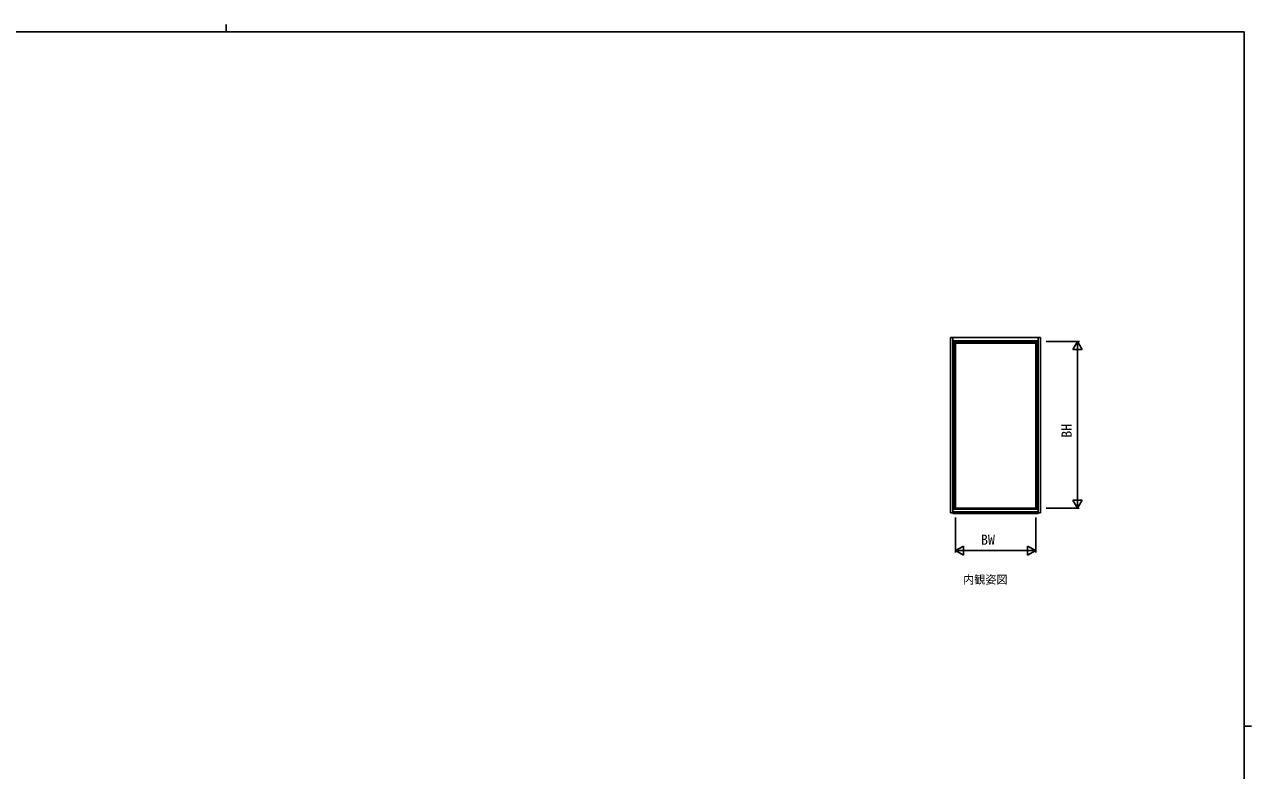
# Model space of a CAD drawing. Units: millimetres, scale not verified. Extents: x -567 to 567, y -403 to 403.
# Drawn here: x -122 to 541, y 0 to 403 of the extents above; entities that cross this region are included whole.
import ezdxf
from ezdxf.enums import TextEntityAlignment as Align

# ---------------------------------------------------------------- set-up
doc = ezdxf.new("R2010")
doc.units = ezdxf.units.MM
doc.header["$LTSCALE"] = 2
for name, color, linetype in [('0-1_USER1', 3, 'Continuous'), ('0-5_YKK_A1', 4, 'Continuous'), ('0-6_YKK_D', 6, 'Continuous'), ('0-7_YKK_ZWAK', 7, 'Continuous')]:
    doc.layers.add(name, color=color, linetype=linetype)
doc.styles.add('ＭＳ ゴシック', font='')
doc.styles.get('ＭＳ ゴシック').set_extended_font_data('MS Gothic')

msp = doc.modelspace()

# ---------------------------------------------------------------- linework, layer by layer
at = {"layer": '0-5_YKK_A1'}
for p, q in [((378.7, 234), (378.7, 139.25)), ((378.7, 234), (427.3, 234)), ((379.875, 234), (379.875, 139.25)), ((379.95, 234), (379.95, 231.75)), ((379.95, 232.075), (426.05, 232.075)), ((426.05, 234), (426.05, 231.75)), ((426.125, 234), (426.125, 139.25)), ((427.3, 234), (427.3, 139.25)), ((379.95, 231.75), (380.175, 231.75)), ((380, 231.875), (426, 231.875)), ((380.175, 231.75), (380.175, 142.15)), ((380.375, 141.75), (380.375, 231.75)), ((380.5, 141.75), (380.5, 231.75)), ((380.5, 230.9), (425.5, 230.9)), ((381.225, 230.9), (381.225, 141.75)), ((381.3, 230.9), (381.3, 141.75)), ((424.7, 230.9), (424.7, 141.75)), ((424.775, 230.9), (424.775, 141.75)), ((425.5, 141.75), (425.5, 231.75)), ((425.625, 141.75), (425.625, 231.75)), ((425.825, 231.75), (425.825, 142.15)), ((426.05, 231.75), (425.825, 231.75)), ((426, 231.875), (426, 231.75)), ((379.95, 139.25), (378.7, 139.25)), ((379.95, 142.15), (379.95, 138.75)), ((380.175, 142.15), (379.95, 142.15)), ((379.95, 141.45), (380, 141.45)), ((379.95, 139.75), (426.05, 139.75)), ((380, 141.75), (380, 141.206)), ((380, 141.75), (426, 141.75)), ((380, 141.625), (426, 141.625)), ((380, 141.206), (426, 141.206)), ((425.825, 142.15), (426.05, 142.15)), ((426, 141.75), (426, 141.206)), ((426.05, 141.45), (426, 141.45)), ((426.05, 142.15), (426.05, 138.75)), ((426.05, 139.25), (427.3, 139.25)), ((379.95, 138.75), (426.05, 138.75))]:
    msp.add_line(p, q, dxfattribs=at)
msp.add_lwpolyline([(380, 231.875), (380, 231.75), (426, 231.75)], dxfattribs=at)
at = {"layer": '0-6_YKK_D'}
for p, q in [((430.3, 231.748), (448.325, 231.738)), ((447.325, 231.738), (444.823, 227.409)), ((444.823, 227.409), (449.823, 227.407)), ((447.278, 146.738), (447.322, 226.738)), ((447.325, 231.738), (447.32, 223.078)), ((447.325, 231.738), (449.823, 227.407)), ((447.275, 141.738), (444.777, 146.07)), ((449.777, 146.067), (444.777, 146.07)), ((447.275, 141.738), (447.28, 150.398)), ((447.275, 141.738), (449.777, 146.067)), ((430.3, 141.748), (448.275, 141.738)), ((381.3, 136.75), (381.3, 117.75)), ((424.7, 136.75), (424.7, 117.75)), ((381.3, 118.75), (385.63, 121.25)), ((385.63, 116.25), (385.63, 121.25)), ((424.7, 118.75), (420.37, 121.25)), ((420.37, 121.25), (420.37, 116.25)), ((381.3, 118.75), (385.63, 116.25)), ((381.3, 118.75), (389.96, 118.75)), ((386.3, 118.75), (419.7, 118.75)), ((424.7, 118.75), (416.04, 118.75)), ((424.7, 118.75), (420.37, 116.25))]:
    msp.add_line(p, q, dxfattribs=at)
at = {"layer": '0-7_YKK_ZWAK'}
for p, q in [((537.3, 399), (-562.7, 399)), ((-12.68, 403), (-12.68, 399)), ((537.3, 399), (537.3, -351)), ((537.3, 24), (541.3, 24))]:
    msp.add_line(p, q, dxfattribs=at)

# ---------------------------------------------------------------- texts
at = {"layer": '0-1_USER1', "style": 'ＭＳ ゴシック'}
msp.add_text('内観姿図', height=4.399, dxfattribs=at).set_placement((385.494, 99.568), align=Align.BOTTOM_LEFT)
at = {"layer": '0-6_YKK_D', "style": 'ＭＳ ゴシック'}
msp.add_text('BH', height=5.499, rotation=89.968, dxfattribs=at).set_placement((445.796, 179.793), align=Align.BOTTOM_LEFT)
msp.add_text('BW', height=5.499, dxfattribs=at).set_placement((395.159, 120.25), align=Align.BOTTOM_LEFT)

doc.saveas('drawing.dxf')
